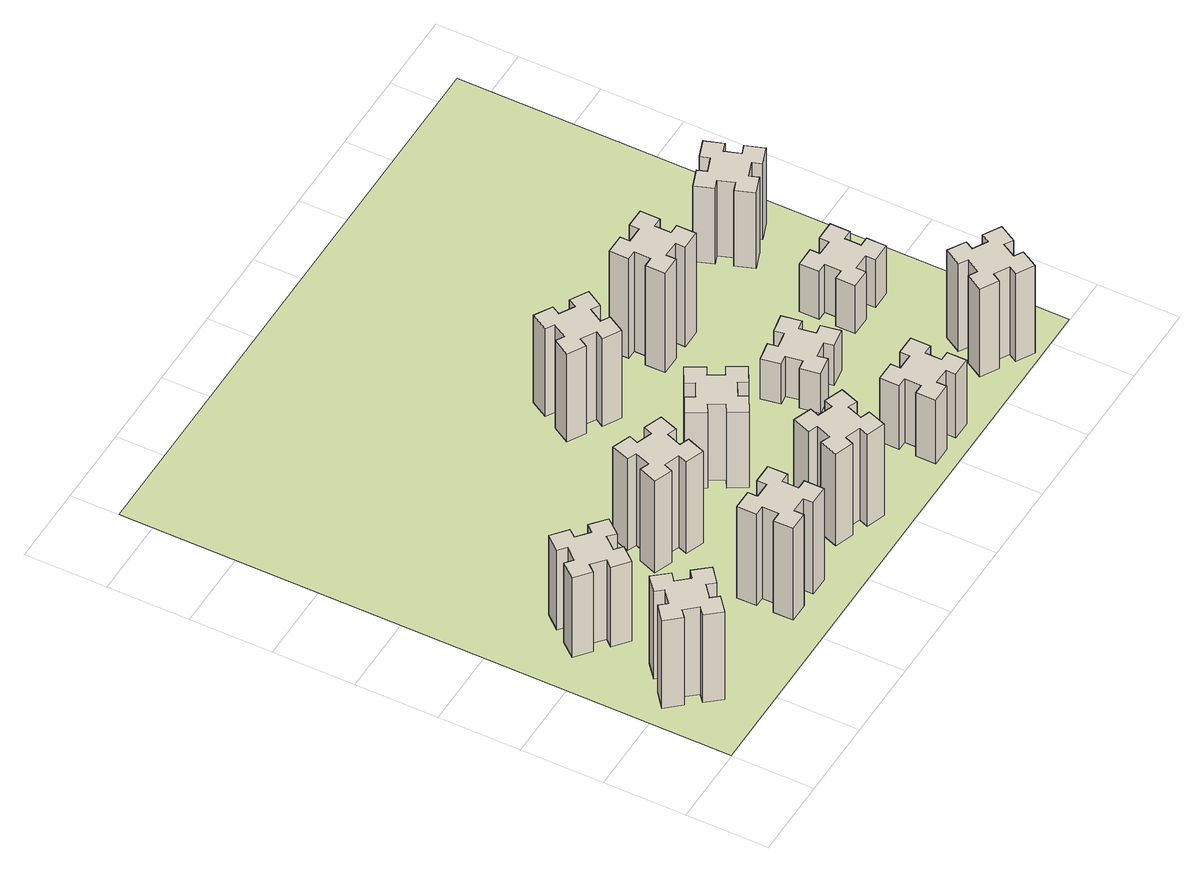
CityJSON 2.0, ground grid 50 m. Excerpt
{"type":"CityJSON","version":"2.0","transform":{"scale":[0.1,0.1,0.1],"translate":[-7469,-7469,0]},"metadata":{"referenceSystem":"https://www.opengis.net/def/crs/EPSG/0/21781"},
"CityObjects":{
"building1":{"type":"Building","attributes":{"class":"1000","function":"1000","usage":"1000","yearOfConstruction":2016,"roofType":"1000","measuredHeight":66,"storeysAboveGround":30,"storeysBelowGround":0},"geometry":[{"type":"Solid","lod":"1","boundaries":[[[[0,1,2,3,4,5,6,7,8,9,10,11,12,13,14,15,16,17,18,19]],[[17,16,20,21]],[[16,15,22,20]],[[15,14,23,22]],[[14,13,24,23]],[[13,12,25,24]],[[12,11,26,25]],[[11,10,27,26]],[[10,9,28,27]],[[9,8,29,28]],[[8,7,30,29]],[[7,6,31,30]],[[6,5,32,31]],[[5,4,33,32]],[[4,3,34,33]],[[3,2,35,34]],[[2,1,36,35]],[[1,0,37,36]],[[0,19,38,37]],[[19,18,39,38]],[[18,17,21,39]],[[24,25,26,27,28,29,30,31,32,33,34,35,36,37,38,39,21,20,22,23]]]]}]},
"building2":{"type":"Building","attributes":{"class":"1000","function":"1000","usage":"1000","yearOfConstruction":2016,"roofType":"1000","measuredHeight":60,"storeysAboveGround":30,"storeysBelowGround":0},"geometry":[{"type":"Solid","lod":"1","boundaries":[[[[40,41,42,43,44,45,46,47,48,49,50,51,52,53,54,55,56,57,58,59]],[[57,56,60,61]],[[56,55,62,60]],[[55,54,63,62]],[[54,53,64,63]],[[53,52,65,64]],[[52,51,66,65]],[[51,50,67,66]],[[50,49,68,67]],[[49,48,69,68]],[[48,47,70,69]],[[47,46,71,70]],[[46,45,72,71]],[[45,44,73,72]],[[44,43,74,73]],[[43,42,75,74]],[[42,41,76,75]],[[41,40,77,76]],[[40,59,78,77]],[[59,58,79,78]],[[58,57,61,79]],[[64,65,66,67,68,69,70,71,72,73,74,75,76,77,78,79,61,60,62,63]]]]}]},
"building3":{"type":"Building","attributes":{"class":"1000","function":"1000","usage":"1000","yearOfConstruction":2016,"roofType":"1000","measuredHeight":69,"storeysAboveGround":30,"storeysBelowGround":0},"geometry":[{"type":"Solid","lod":"1","boundaries":[[[[80,81,82,83,84,85,86,87,88,89,90,91,92,93,94,95,96,97,98,99]],[[97,96,100,101]],[[96,95,102,100]],[[95,94,103,102]],[[94,93,104,103]],[[93,92,105,104]],[[92,91,106,105]],[[91,90,107,106]],[[90,89,108,107]],[[89,88,109,108]],[[88,87,110,109]],[[87,86,111,110]],[[86,85,112,111]],[[85,84,113,112]],[[84,83,114,113]],[[83,82,115,114]],[[82,81,116,115]],[[81,80,117,116]],[[80,99,118,117]],[[99,98,119,118]],[[98,97,101,119]],[[104,105,106,107,108,109,110,111,112,113,114,115,116,117,118,119,101,100,102,103]]]]}]},
"building4":{"type":"Building","attributes":{"class":"1000","function":"1000","usage":"1000","yearOfConstruction":2016,"roofType":"1000","measuredHeight":69,"storeysAboveGround":30,"storeysBelowGround":0},"geometry":[{"type":"Solid","lod":"1","boundaries":[[[[120,121,122,123,124,125,126,127,128,129,130,131,132,133,134,135,136,137,138,139]],[[137,136,140,141]],[[136,135,142,140]],[[135,134,143,142]],[[134,133,144,143]],[[133,132,145,144]],[[132,131,146,145]],[[131,130,147,146]],[[130,129,148,147]],[[129,128,149,148]],[[128,127,150,149]],[[127,126,151,150]],[[126,125,152,151]],[[125,124,153,152]],[[124,123,154,153]],[[123,122,155,154]],[[122,121,156,155]],[[121,120,157,156]],[[120,139,158,157]],[[139,138,159,158]],[[138,137,141,159]],[[144,145,146,147,148,149,150,151,152,153,154,155,156,157,158,159,141,140,142,143]]]]}]},
"building5":{"type":"Building","attributes":{"class":"1000","function":"1000","usage":"1000","yearOfConstruction":2016,"roofType":"1000","measuredHeight":69,"storeysAboveGround":30,"storeysBelowGround":0},"geometry":[{"type":"Solid","lod":"1","boundaries":[[[[160,161,162,163,164,165,166,167,168,169,170,171,172,173,174,175,176,177,178,179]],[[177,176,180,181]],[[176,175,182,180]],[[175,174,183,182]],[[174,173,184,183]],[[173,172,185,184]],[[172,171,186,185]],[[171,170,187,186]],[[170,169,188,187]],[[169,168,189,188]],[[168,167,190,189]],[[167,166,191,190]],[[166,165,192,191]],[[165,164,193,192]],[[164,163,194,193]],[[163,162,195,194]],[[162,161,196,195]],[[161,160,197,196]],[[160,179,198,197]],[[179,178,199,198]],[[178,177,181,199]],[[184,185,186,187,188,189,190,191,192,193,194,195,196,197,198,199,181,180,182,183]]]]}]},
"building6":{"type":"Building","attributes":{"class":"1000","function":"1000","usage":"1000","yearOfConstruction":2016,"roofType":"1000","measuredHeight":57,"storeysAboveGround":30,"storeysBelowGround":0},"geometry":[{"type":"Solid","lod":"1","boundaries":[[[[200,201,202,203,204,205,206,207,208,209,210,211,212,213,214,215,216,217,218,219]],[[217,216,220,221]],[[216,215,222,220]],[[215,214,223,222]],[[214,213,224,223]],[[213,212,225,224]],[[212,211,226,225]],[[211,210,227,226]],[[210,209,228,227]],[[209,208,229,228]],[[208,207,230,229]],[[207,206,231,230]],[[206,205,232,231]],[[205,204,233,232]],[[204,203,234,233]],[[203,202,235,234]],[[202,201,236,235]],[[201,200,237,236]],[[200,219,238,237]],[[219,218,239,238]],[[218,217,221,239]],[[224,225,226,227,228,229,230,231,232,233,234,235,236,237,238,239,221,220,222,223]]]]}]},
"building7":{"type":"Building","attributes":{"class":"1000","function":"1000","usage":"1000","yearOfConstruction":2016,"roofType":"1000","measuredHeight":66,"storeysAboveGround":30,"storeysBelowGround":0},"geometry":[{"type":"Solid","lod":"1","boundaries":[[[[240,241,242,243,244,245,246,247,248,249,250,251,252,253,254,255,256,257,258,259]],[[257,256,260,261]],[[256,255,262,260]],[[255,254,263,262]],[[254,253,264,263]],[[253,252,265,264]],[[252,251,266,265]],[[251,250,267,266]],[[250,249,268,267]],[[249,248,269,268]],[[248,247,270,269]],[[247,246,271,270]],[[246,245,272,271]],[[245,244,273,272]],[[244,243,274,273]],[[243,242,275,274]],[[242,241,276,275]],[[241,240,277,276]],[[240,259,278,277]],[[259,258,279,278]],[[258,257,261,279]],[[264,265,266,267,268,269,270,271,272,273,274,275,276,277,278,279,261,260,262,263]]]]}]},
"building8":{"type":"Building","attributes":{"class":"1000","function":"1000","usage":"1000","yearOfConstruction":2016,"roofType":"1000","measuredHeight":48,"storeysAboveGround":30,"storeysBelowGround":0},"geometry":[{"type":"Solid","lod":"1","boundaries":[[[[280,281,282,283,284,285,286,287,288,289,290,291,292,293,294,295,296,297,298,299]],[[297,296,300,301]],[[296,295,302,300]],[[295,294,303,302]],[[294,293,304,303]],[[293,292,305,304]],[[292,291,306,305]],[[291,290,307,306]],[[290,289,308,307]],[[289,288,309,308]],[[288,287,310,309]],[[287,286,311,310]],[[286,285,312,311]],[[285,284,313,312]],[[284,283,314,313]],[[283,282,315,314]],[[282,281,316,315]],[[281,280,317,316]],[[280,299,318,317]],[[299,298,319,318]],[[298,297,301,319]],[[304,305,306,307,308,309,310,311,312,313,314,315,316,317,318,319,301,300,302,303]]]]}]},
"building9":{"type":"Building","attributes":{"class":"1000","function":"1000","usage":"1000","yearOfConstruction":2016,"roofType":"1000","measuredHeight":30,"storeysAboveGround":30,"storeysBelowGround":0},"geometry":[{"type":"Solid","lod":"1","boundaries":[[[[320,321,322,323,324,325,326,327,328,329,330,331,332,333,334,335,336,337,338,339]],[[337,336,340,341]],[[336,335,342,340]],[[335,334,343,342]],[[334,333,344,343]],[[333,332,345,344]],[[332,331,346,345]],[[331,330,347,346]],[[330,329,348,347]],[[329,328,349,348]],[[328,327,350,349]],[[327,326,351,350]],[[326,325,352,351]],[[325,324,353,352]],[[324,323,354,353]],[[323,322,355,354]],[[322,321,356,355]],[[321,320,357,356]],[[320,339,358,357]],[[339,338,359,358]],[[338,337,341,359]],[[344,345,346,347,348,349,350,351,352,353,354,355,356,357,358,359,341,340,342,343]]]]}]},
"building10":{"type":"Building","attributes":{"class":"1000","function":"1000","usage":"1000","yearOfConstruction":2016,"roofType":"1000","measuredHeight":75,"storeysAboveGround":30,"storeysBelowGround":0},"geometry":[{"type":"Solid","lod":"1","boundaries":[[[[360,361,362,363,364,365,366,367,368,369,370,371,372,373,374,375,376,377,378,379]],[[377,376,380,381]],[[376,375,382,380]],[[375,374,383,382]],[[374,373,384,383]],[[373,372,385,384]],[[372,371,386,385]],[[371,370,387,386]],[[370,369,388,387]],[[369,368,389,388]],[[368,367,390,389]],[[367,366,391,390]],[[366,365,392,391]],[[365,364,393,392]],[[364,363,394,393]],[[363,362,395,394]],[[362,361,396,395]],[[361,360,397,396]],[[360,379,398,397]],[[379,378,399,398]],[[378,377,381,399]],[[384,385,386,387,388,389,390,391,392,393,394,395,396,397,398,399,381,380,382,383]]]]}]},
"building11":{"type":"Building","attributes":{"class":"1000","function":"1000","usage":"1000","yearOfConstruction":2016,"roofType":"1000","measuredHeight":66,"storeysAboveGround":30,"storeysBelowGround":0},"geometry":[{"type":"Solid","lod":"1","boundaries":[[[[400,401,402,403,404,405,406,407,408,409,410,411,412,413,414,415,416,417,418,419]],[[417,416,420,421]],[[416,415,422,420]],[[415,414,423,422]],[[414,413,424,423]],[[413,412,425,424]],[[412,411,426,425]],[[411,410,427,426]],[[410,409,428,427]],[[409,408,429,428]],[[408,407,430,429]],[[407,406,431,430]],[[406,405,432,431]],[[405,404,433,432]],[[404,403,434,433]],[[403,402,435,434]],[[402,401,436,435]],[[401,400,437,436]],[[400,419,438,437]],[[419,418,439,438]],[[418,417,421,439]],[[424,425,426,427,428,429,430,431,432,433,434,435,436,437,438,439,421,420,422,423]]]]}]},
"building12":{"type":"Building","attributes":{"class":"1000","function":"1000","usage":"1000","yearOfConstruction":2016,"roofType":"1000","measuredHeight":36,"storeysAboveGround":30,"storeysBelowGround":0},"geometry":[{"type":"Solid","lod":"1","boundaries":[[[[440,441,442,443,444,445,446,447,448,449,450,451,452,453,454,455,456,457,458,459]],[[457,456,460,461]],[[456,455,462,460]],[[455,454,463,462]],[[454,453,464,463]],[[453,452,465,464]],[[452,451,466,465]],[[451,450,467,466]],[[450,449,468,467]],[[449,448,469,468]],[[448,447,470,469]],[[447,446,471,470]],[[446,445,472,471]],[[445,444,473,472]],[[444,443,474,473]],[[443,442,475,474]],[[442,441,476,475]],[[441,440,477,476]],[[440,459,478,477]],[[459,458,479,478]],[[458,457,461,479]],[[464,465,466,467,468,469,470,471,472,473,474,475,476,477,478,479,461,460,462,463]]]]}]},
"building13":{"type":"Building","attributes":{"class":"1000","function":"1000","usage":"1000","yearOfConstruction":2016,"roofType":"1000","measuredHeight":57,"storeysAboveGround":30,"storeysBelowGround":0},"geometry":[{"type":"Solid","lod":"1","boundaries":[[[[480,481,482,483,484,485,486,487,488,489,490,491,492,493,494,495,496,497,498,499]],[[497,496,500,501]],[[496,495,502,500]],[[495,494,503,502]],[[494,493,504,503]],[[493,492,505,504]],[[492,491,506,505]],[[491,490,507,506]],[[490,489,508,507]],[[489,488,509,508]],[[488,487,510,509]],[[487,486,511,510]],[[486,485,512,511]],[[485,484,513,512]],[[484,483,514,513]],[[483,482,515,514]],[[482,481,516,515]],[[481,480,517,516]],[[480,499,518,517]],[[499,498,519,518]],[[498,497,501,519]],[[504,505,506,507,508,509,510,511,512,513,514,515,516,517,518,519,501,500,502,503]]]]}]},
"landuse1":{"type":"LandUse","attributes":{"name":"plot1","function":"1010"},"geometry":[{"type":"MultiSurface","lod":"1","boundaries":[[[520,521,522,523]]]}]}
},
"vertices":[
[343,592,0],[266,527,0],[228,573,0],[136,496,0],[213,404,0],[259,443,0],[323,366,0],[277,328,0],[354,236,0],[446,313,0],[408,359,0],[484,423,0],[523,377,0],[615,454,0],[538,546,0],[492,508,0],[427,584,0],[473,623,0],[396,715,0],[304,638,0],[427,584,660],[473,623,660],[492,508,660],[538,546,660],[615,454,660],[523,377,660],[484,423,660],[408,359,660],[446,313,660],[354,236,660],[277,328,660],[323,366,660],[259,443,660],[213,404,660],[136,496,660],[228,573,660],[266,527,660],[343,592,660],[304,638,660],[396,715,660],
[527,1006,0],[592,1083,0],[638,1044,0],[715,1136,0],[623,1213,0],[584,1167,0],[508,1232,0],[546,1278,0],[454,1355,0],[377,1263,0],[423,1224,0],[359,1148,0],[313,1186,0],[236,1094,0],[328,1017,0],[366,1063,0],[443,999,0],[404,953,0],[496,876,0],[573,968,0],[443,999,600],[404,953,600],[366,1063,600],[328,1017,600],[236,1094,600],[313,1186,600],[359,1148,600],[423,1224,600],[377,1263,600],[454,1355,600],[546,1278,600],[508,1232,600],[584,1167,600],[623,1213,600],[715,1136,600],[638,1044,600],[592,1083,600],[527,1006,600],[573,968,600],[496,876,600],
[1105,425,0],[1105,325,0],[1045,325,0],[1045,205,0],[1165,205,0],[1165,265,0],[1265,265,0],[1265,205,0],[1385,205,0],[1385,325,0],[1325,325,0],[1325,425,0],[1385,425,0],[1385,545,0],[1265,545,0],[1265,485,0],[1165,485,0],[1165,545,0],[1045,545,0],[1045,425,0],[1165,485,690],[1165,545,690],[1265,485,690],[1265,545,690],[1385,545,690],[1385,425,690],[1325,425,690],[1325,325,690],[1385,325,690],[1385,205,690],[1265,205,690],[1265,265,690],[1165,265,690],[1165,205,690],[1045,205,690],[1045,325,690],[1105,325,690],[1105,425,690],[1045,425,690],[1045,545,690],
[1302,1031,0],[1336,1125,0],[1392,1104,0],[1433,1217,0],[1320,1258,0],[1300,1202,0],[1206,1236,0],[1227,1292,0],[1114,1333,0],[1073,1220,0],[1129,1200,0],[1095,1106,0],[1039,1127,0],[997,1014,0],[1110,973,0],[1131,1029,0],[1225,995,0],[1204,939,0],[1317,897,0],[1358,1010,0],[1225,995,690],[1204,939,690],[1131,1029,690],[1110,973,690],[997,1014,690],[1039,1127,690],[1095,1106,690],[1129,1200,690],[1073,1220,690],[1114,1333,690],[1227,1292,690],[1206,1236,690],[1300,1202,690],[1320,1258,690],[1433,1217,690],[1392,1104,690],[1336,1125,690],[1302,1031,690],[1358,1010,690],[1317,897,690],
[1769,460,0],[1735,366,0],[1679,387,0],[1637,274,0],[1750,233,0],[1771,289,0],[1865,255,0],[1844,199,0],[1957,157,0],[1998,270,0],[1942,291,0],[1976,385,0],[2032,364,0],[2073,477,0],[1960,518,0],[1940,462,0],[1846,496,0],[1867,552,0],[1754,593,0],[1713,480,0],[1846,496,690],[1867,552,690],[1940,462,690],[1960,518,690],[2073,477,690],[2032,364,690],[1976,385,690],[1942,291,690],[1998,270,690],[1957,157,690],[1844,199,690],[1865,255,690],[1771,289,690],[1750,233,690],[1637,274,690],[1679,387,690],[1735,366,690],[1769,460,690],[1713,480,690],[1754,593,690],
[1867,995,0],[1954,1045,0],[1984,993,0],[2088,1053,0],[2028,1157,0],[1976,1127,0],[1926,1214,0],[1978,1244,0],[1918,1348,0],[1814,1288,0],[1844,1236,0],[1757,1186,0],[1727,1238,0],[1623,1178,0],[1683,1074,0],[1735,1104,0],[1785,1017,0],[1733,987,0],[1793,883,0],[1897,943,0],[1785,1017,570],[1733,987,570],[1735,1104,570],[1683,1074,570],[1623,1178,570],[1727,1238,570],[1757,1186,570],[1844,1236,570],[1814,1288,570],[1918,1348,570],[1978,1244,570],[1926,1214,570],[1976,1127,570],[2028,1157,570],[2088,1053,570],[1984,993,570],[1954,1045,570],[1867,995,570],[1897,943,570],[1793,883,570],
[1757,1885,0],[1844,1835,0],[1814,1783,0],[1918,1723,0],[1978,1827,0],[1926,1857,0],[1976,1944,0],[2028,1914,0],[2088,2018,0],[1984,2078,0],[1954,2026,0],[1867,2076,0],[1897,2128,0],[1793,2188,0],[1733,2084,0],[1785,2054,0],[1735,1967,0],[1683,1997,0],[1623,1893,0],[1727,1833,0],[1735,1967,660],[1683,1997,660],[1785,2054,660],[1733,2084,660],[1793,2188,660],[1897,2128,660],[1867,2076,660],[1954,2026,660],[1984,2078,660],[2088,2018,660],[2028,1914,660],[1976,1944,660],[1926,1857,660],[1978,1827,660],[1918,1723,660],[1814,1783,660],[1844,1835,660],[1757,1885,660],[1727,1833,660],[1623,1893,660],
[2485,325,0],[2485,225,0],[2425,225,0],[2425,105,0],[2545,105,0],[2545,165,0],[2645,165,0],[2645,105,0],[2765,105,0],[2765,225,0],[2705,225,0],[2705,325,0],[2765,325,0],[2765,445,0],[2645,445,0],[2645,385,0],[2545,385,0],[2545,445,0],[2425,445,0],[2425,325,0],[2545,385,480],[2545,445,480],[2645,385,480],[2645,445,480],[2765,445,480],[2765,325,480],[2705,325,480],[2705,225,480],[2765,225,480],[2765,105,480],[2645,105,480],[2645,165,480],[2545,165,480],[2545,105,480],[2425,105,480],[2425,225,480],[2485,225,480],[2485,325,480],[2425,325,480],[2425,445,480],
[2625,1132,0],[2527,1115,0],[2517,1174,0],[2398,1153,0],[2419,1035,0],[2478,1045,0],[2496,947,0],[2437,937,0],[2457,818,0],[2576,839,0],[2565,898,0],[2664,916,0],[2674,857,0],[2792,877,0],[2771,996,0],[2712,985,0],[2695,1084,0],[2754,1094,0],[2733,1212,0],[2615,1191,0],[2695,1084,300],[2754,1094,300],[2712,985,300],[2771,996,300],[2792,877,300],[2674,857,300],[2664,916,300],[2565,898,300],[2576,839,300],[2457,818,300],[2437,937,300],[2496,947,300],[2478,1045,300],[2419,1035,300],[2398,1153,300],[2517,1174,300],[2527,1115,300],[2625,1132,300],[2615,1191,300],[2733,1212,300],
[2385,1905,0],[2385,1805,0],[2325,1805,0],[2325,1685,0],[2445,1685,0],[2445,1745,0],[2545,1745,0],[2545,1685,0],[2665,1685,0],[2665,1805,0],[2605,1805,0],[2605,1905,0],[2665,1905,0],[2665,2025,0],[2545,2025,0],[2545,1965,0],[2445,1965,0],[2445,2025,0],[2325,2025,0],[2325,1905,0],[2445,1965,750],[2445,2025,750],[2545,1965,750],[2545,2025,750],[2665,2025,750],[2665,1905,750],[2605,1905,750],[2605,1805,750],[2665,1805,750],[2665,1685,750],[2545,1685,750],[2545,1745,750],[2445,1745,750],[2445,1685,750],[2325,1685,750],[2325,1805,750],[2385,1805,750],[2385,1905,750],[2325,1905,750],[2325,2025,750],
[3265,374,0],[3215,287,0],[3163,317,0],[3103,213,0],[3207,153,0],[3237,205,0],[3324,155,0],[3294,103,0],[3398,43,0],[3458,147,0],[3406,177,0],[3456,264,0],[3508,234,0],[3568,338,0],[3464,398,0],[3434,346,0],[3347,396,0],[3377,448,0],[3273,508,0],[3213,404,0],[3347,396,660],[3377,448,660],[3434,346,660],[3464,398,660],[3568,338,660],[3508,234,660],[3456,264,660],[3406,177,660],[3458,147,660],[3398,43,660],[3294,103,660],[3324,155,660],[3237,205,660],[3207,153,660],[3103,213,660],[3163,317,660],[3215,287,660],[3265,374,660],[3213,404,660],[3273,508,660],
[3185,1005,0],[3285,1005,0],[3285,945,0],[3405,945,0],[3405,1065,0],[3345,1065,0],[3345,1165,0],[3405,1165,0],[3405,1285,0],[3285,1285,0],[3285,1225,0],[3185,1225,0],[3185,1285,0],[3065,1285,0],[3065,1165,0],[3125,1165,0],[3125,1065,0],[3065,1065,0],[3065,945,0],[3185,945,0],[3125,1065,360],[3065,1065,360],[3125,1165,360],[3065,1165,360],[3065,1285,360],[3185,1285,360],[3185,1225,360],[3285,1225,360],[3285,1285,360],[3405,1285,360],[3405,1165,360],[3345,1165,360],[3345,1065,360],[3405,1065,360],[3405,945,360],[3285,945,360],[3285,1005,360],[3185,1005,360],[3185,945,360],[3065,945,360],
[3326,1735,0],[3420,1769,0],[3440,1713,0],[3553,1754,0],[3512,1867,0],[3456,1846,0],[3422,1940,0],[3478,1960,0],[3437,2073,0],[3324,2032,0],[3345,1976,0],[3251,1942,0],[3230,1998,0],[3117,1957,0],[3159,1844,0],[3215,1865,0],[3249,1771,0],[3193,1750,0],[3234,1637,0],[3347,1679,0],[3249,1771,570],[3193,1750,570],[3215,1865,570],[3159,1844,570],[3117,1957,570],[3230,1998,570],[3251,1942,570],[3345,1976,570],[3324,2032,570],[3437,2073,570],[3478,1960,570],[3422,1940,570],[3456,1846,570],[3512,1867,570],[3553,1754,570],[3440,1713,570],[3420,1769,570],[3326,1735,570],[3347,1679,570],[3234,1637,570],
[5,3705,0],[3705,3705,0],[3705,5,0],[5,5,0]
]}
